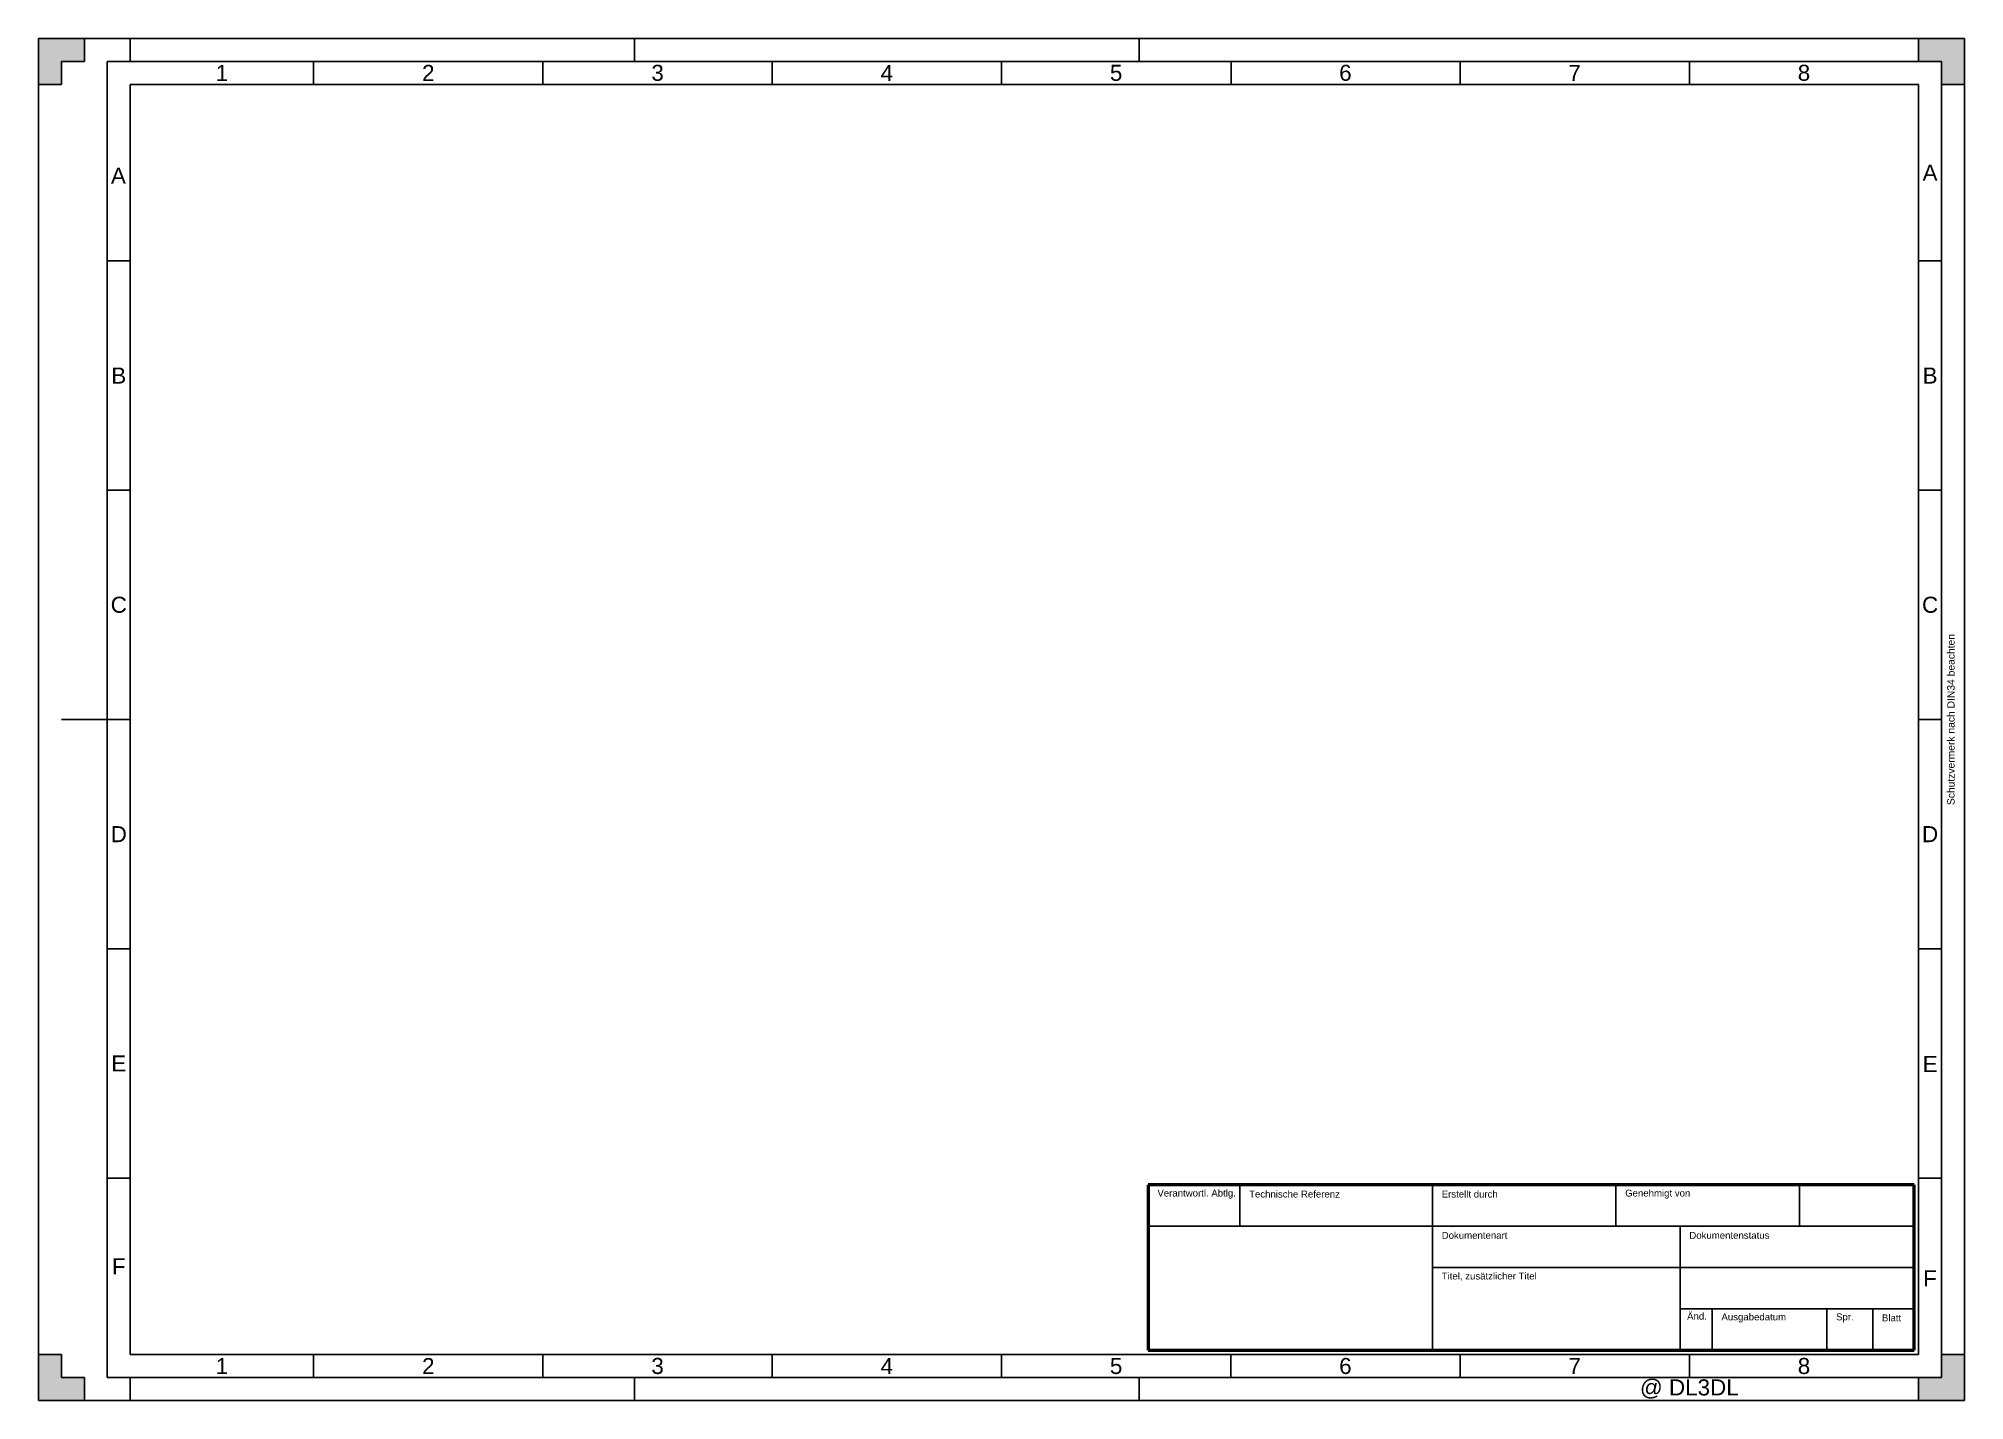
# Model space of a CAD drawing. Extents: x 0 to 420, y 0 to 297.
import ezdxf

# ---------------------------------------------------------------- set-up
doc = ezdxf.new("R2010")
doc.units = 0
doc.header["$LTSCALE"] = 0.25
for name, color, linetype, true_color in [('COPYRIGHT', 5, 'CONTINUOUS', 0x0000ff), ('RAHMEN_AUßEN', 5, 'CONTINUOUS', 0x0000ff), ('RAHMEN_DOPPELT', 5, 'CONTINUOUS', 0x0000ff), ('RAHMEN_FALTUNG_LOCHUNG', 3, 'CONTINUOUS', 0x00ff00), ('RAHMEN_SCHRIFT', 5, 'CONTINUOUS', 0x0000ff), ('RAHMEN_SCHRIFTFELD', 5, 'CONTINUOUS', 0x0000ff), ('RAHMEN_SCHRIFTFELD_TEXT', 5, 'CONTINUOUS', 0x0000ff)]:
    doc.layers.add(name, color=color, linetype=linetype, true_color=true_color)
doc.layers.add('Plankopf_Rahmen', color=5, linetype='CONTINUOUS', lineweight=50, true_color=0x0000ff)
doc.styles.add('textstyle0', font='')
doc.styles.add('textstyle1', font='')
doc.styles.add('textstyle10', font='')
doc.styles.add('textstyle11', font='')
doc.styles.add('textstyle12', font='')
doc.styles.add('textstyle13', font='')
doc.styles.add('textstyle14', font='')
doc.styles.add('textstyle15', font='')
doc.styles.add('textstyle16', font='')
doc.styles.add('textstyle17', font='')
doc.styles.add('textstyle18', font='')
doc.styles.add('textstyle19', font='')
doc.styles.add('textstyle2', font='')
doc.styles.add('textstyle20', font='')
doc.styles.add('textstyle21', font='')
doc.styles.add('textstyle22', font='')
doc.styles.add('textstyle23', font='')
doc.styles.add('textstyle24', font='')
doc.styles.add('textstyle25', font='')
doc.styles.add('textstyle26', font='')
doc.styles.add('textstyle27', font='')
doc.styles.add('textstyle28', font='')
doc.styles.add('textstyle29', font='')
doc.styles.add('textstyle3', font='')
doc.styles.add('textstyle30', font='')
doc.styles.add('textstyle31', font='')
doc.styles.add('textstyle32', font='')
doc.styles.add('textstyle33', font='')
doc.styles.add('textstyle34', font='')
doc.styles.add('textstyle35', font='')
doc.styles.add('textstyle36', font='')
doc.styles.add('textstyle37', font='')
doc.styles.add('textstyle38', font='')
doc.styles.add('textstyle39', font='')
doc.styles.add('textstyle4', font='')
doc.styles.add('textstyle40', font='')
doc.styles.add('textstyle5', font='')
doc.styles.add('textstyle6', font='')
doc.styles.add('textstyle7', font='')
doc.styles.add('textstyle8', font='')
doc.styles.add('textstyle9', font='')
doc.styles.get('textstyle0').set_extended_font_data('LiberationSans-Regular.ttf')
doc.styles.get('textstyle1').set_extended_font_data('Liberation Sans')
doc.styles.get('textstyle10').set_extended_font_data('Liberation Sans')
doc.styles.get('textstyle11').set_extended_font_data('Liberation Sans')
doc.styles.get('textstyle12').set_extended_font_data('Liberation Sans')
doc.styles.get('textstyle13').set_extended_font_data('Liberation Sans')
doc.styles.get('textstyle14').set_extended_font_data('Liberation Sans')
doc.styles.get('textstyle15').set_extended_font_data('Liberation Sans')
doc.styles.get('textstyle16').set_extended_font_data('Liberation Sans')
doc.styles.get('textstyle17').set_extended_font_data('Liberation Sans')
doc.styles.get('textstyle18').set_extended_font_data('Liberation Sans')
doc.styles.get('textstyle19').set_extended_font_data('Liberation Sans')
doc.styles.get('textstyle2').set_extended_font_data('Liberation Sans')
doc.styles.get('textstyle20').set_extended_font_data('Liberation Sans')
doc.styles.get('textstyle21').set_extended_font_data('Liberation Sans')
doc.styles.get('textstyle22').set_extended_font_data('Liberation Sans')
doc.styles.get('textstyle23').set_extended_font_data('Liberation Sans')
doc.styles.get('textstyle24').set_extended_font_data('Liberation Sans')
doc.styles.get('textstyle25').set_extended_font_data('Liberation Sans')
doc.styles.get('textstyle26').set_extended_font_data('Liberation Sans')
doc.styles.get('textstyle27').set_extended_font_data('Liberation Sans')
doc.styles.get('textstyle28').set_extended_font_data('Liberation Sans')
doc.styles.get('textstyle29').set_extended_font_data('Liberation Sans')
doc.styles.get('textstyle3').set_extended_font_data('Liberation Sans')
doc.styles.get('textstyle30').set_extended_font_data('Liberation Sans')
doc.styles.get('textstyle31').set_extended_font_data('Liberation Sans')
doc.styles.get('textstyle32').set_extended_font_data('Liberation Sans')
doc.styles.get('textstyle33').set_extended_font_data('Liberation Sans')
doc.styles.get('textstyle34').set_extended_font_data('Liberation Sans')
doc.styles.get('textstyle35').set_extended_font_data('Liberation Sans')
doc.styles.get('textstyle36').set_extended_font_data('Liberation Sans')
doc.styles.get('textstyle37').set_extended_font_data('Liberation Sans')
doc.styles.get('textstyle38').set_extended_font_data('Liberation Sans')
doc.styles.get('textstyle39').set_extended_font_data('Liberation Sans')
doc.styles.get('textstyle4').set_extended_font_data('Liberation Sans')
doc.styles.get('textstyle40').set_extended_font_data('Liberation Sans')
doc.styles.get('textstyle5').set_extended_font_data('Liberation Sans')
doc.styles.get('textstyle6').set_extended_font_data('Liberation Sans')
doc.styles.get('textstyle7').set_extended_font_data('Liberation Sans')
doc.styles.get('textstyle8').set_extended_font_data('Liberation Sans')
doc.styles.get('textstyle9').set_extended_font_data('Liberation Sans')

msp = doc.modelspace()

# ---------------------------------------------------------------- hatches: boundary and pattern name
at = {"layer": 'RAHMEN_AUßEN'}
for points in [[(5, 287), (0, 287), (0, 297), (10, 297), (10, 292), (5, 292)], [(415, 292), (410, 292), (410, 297), (420, 297), (420, 287), (415, 287)], [(0, 10), (5, 10), (5, 5), (10, 5), (10, 0), (0, 0)], [(420, 10), (415, 10), (415, 5), (410, 5), (410, 0), (420, 0)]]:
    msp.add_hatch(color=256, dxfattribs=at).paths.add_polyline_path(points)

# ---------------------------------------------------------------- linework, layer by layer
at = {"layer": 'Plankopf_Rahmen'}
for p, q in [((409, 47), (242, 47)), ((242, 47), (242, 11)), ((409, 11), (409, 47)), ((242, 11), (409, 11))]:
    msp.add_line(p, q, dxfattribs=at)
at = {"layer": 'RAHMEN_AUßEN'}
for p, q in [((0, 287), (0, 297)), ((0, 297), (10, 297)), ((10, 297), (10, 292)), ((410, 297), (10, 297)), ((410, 292), (410, 297)), ((410, 297), (420, 297)), ((420, 297), (420, 287)), ((10, 292), (5, 292)), ((5, 292), (5, 287)), ((415, 292), (410, 292)), ((415, 287), (415, 292)), ((5, 287), (0, 287)), ((0, 287), (0, 10)), ((420, 287), (415, 287)), ((420, 10), (420, 287)), ((0, 10), (5, 10)), ((0, 0), (0, 10)), ((5, 10), (5, 5)), ((420, 10), (415, 10)), ((415, 10), (415, 5)), ((420, 0), (420, 10)), ((5, 5), (10, 5)), ((10, 5), (10, 0)), ((415, 5), (410, 5)), ((410, 5), (410, 0)), ((10, 0), (0, 0)), ((10, 0), (410, 0)), ((410, 0), (420, 0))]:
    msp.add_line(p, q, dxfattribs=at)
at = {"layer": 'RAHMEN_DOPPELT'}
for p, q in [((15, 5), (15, 292)), ((15, 292), (415, 292)), ((60, 287), (60, 292)), ((110, 287), (110, 292)), ((160, 292), (160, 287)), ((210, 292), (210, 287)), ((260.1, 291.92), (260.1, 286.92)), ((310, 292), (310, 287)), ((360, 292), (360, 287)), ((415, 292), (415, 5)), ((20, 10), (20, 287)), ((20, 287), (410, 287)), ((410, 287), (410, 10)), ((15, 248.5), (20, 248.5)), ((410, 248.5), (415, 248.5)), ((15, 198.5), (20, 198.5)), ((410, 198.5), (415, 198.5)), ((15, 148.5), (20, 148.5)), ((410, 148.5), (415, 148.5)), ((15, 98.5), (20, 98.5)), ((410, 98.5), (415, 98.5)), ((15, 48.5), (20, 48.5)), ((410, 48.5), (415, 48.5)), ((410, 10), (20, 10)), ((60, 10), (60, 5)), ((110, 10), (110, 5)), ((160, 10), (160, 5)), ((210, 10), (210, 5)), ((260, 10), (260, 5)), ((310, 10), (310, 5)), ((360, 10), (360, 5)), ((415, 5), (15, 5))]:
    msp.add_line(p, q, dxfattribs=at)
at = {"layer": 'RAHMEN_FALTUNG_LOCHUNG'}
for p, q in [((20, 297), (20, 292)), ((130, 297), (130, 292)), ((240, 292), (240, 297)), ((5, 148.5), (15, 148.5)), ((20, 0), (20, 5)), ((130, 0), (130, 5)), ((240, 5), (240, 0))]:
    msp.add_line(p, q, dxfattribs=at)
at = {"layer": 'RAHMEN_SCHRIFTFELD'}
for p, q in [((262, 47), (242, 47)), ((242, 47), (242, 38)), ((344, 47), (262, 47)), ((262, 47), (262, 38)), ((304, 38), (304, 47)), ((384, 47), (344, 47)), ((344, 47), (344, 38)), ((409, 47), (384, 47)), ((384, 47), (384, 38)), ((409, 38), (409, 47)), ((242, 38), (262, 38)), ((242, 38), (242, 11)), ((262, 38), (304, 38)), ((304, 38), (304, 29)), ((304, 38), (358, 38)), ((358, 29), (358, 38)), ((358, 38), (409, 38)), ((409, 29), (409, 38)), ((304, 29), (304, 11)), ((304, 29), (358, 29)), ((358, 20), (358, 29)), ((358, 29), (365, 29)), ((365, 29), (390, 29)), ((390, 29), (400, 29)), ((400, 29), (409, 29)), ((409, 29), (409, 20)), ((365, 20), (358, 20)), ((358, 20), (358, 11)), ((390, 20), (365, 20)), ((365, 20), (365, 11)), ((400, 20), (390, 20)), ((390, 20), (390, 11)), ((409, 20), (400, 20)), ((400, 20), (400, 11)), ((409, 11), (409, 20)), ((409, 11), (242, 11))]:
    msp.add_line(p, q, dxfattribs=at)

# ---------------------------------------------------------------- texts
at = {"layer": 'COPYRIGHT', "insert": (417.05, 148.49), "char_height": 2.5, "attachment_point": 5, "rotation": 90, "style": 'textstyle29'}
msp.add_mtext('\\H1.60714;Schutzvermerk nach DIN34 beachten', dxfattribs=at)
at = {"layer": 'COPYRIGHT', "insert": (360, 2.5), "char_height": 3.5, "attachment_point": 5, "style": 'textstyle28'}
msp.add_mtext('@ DL3DL', dxfattribs=at)
at = {"layer": 'RAHMEN_SCHRIFT', "char_height": 3.5, "attachment_point": 5}
for s, insert, style in [('1', (40, 289.5), 'textstyle12'), ('2', (85, 289.5), 'textstyle13'), ('3', (135, 289.5), 'textstyle14'), ('4', (185, 289.5), 'textstyle15'), ('5', (235, 289.5), 'textstyle16'), ('6', (285, 289.5), 'textstyle17'), ('7', (335, 289.5), 'textstyle18'), ('8', (385, 289.5), 'textstyle19'), ('A', (17.42, 267.1), 'textstyle0'), ('A', (412.5, 267.75), 'textstyle1'), ('B', (17.5, 223.5), 'textstyle3'), ('B', (412.5, 223.5), 'textstyle2'), ('C', (17.5, 173.5), 'textstyle4'), ('C', (412.5, 173.5), 'textstyle5'), ('D', (17.5, 123.5), 'textstyle6'), ('D', (412.5, 123.5), 'textstyle7'), ('E', (17.5, 73.5), 'textstyle8'), ('E', (412.51, 73.39), 'textstyle9'), ('F', (17.5, 29.25), 'textstyle11'), ('F', (412.49, 26.64), 'textstyle10'), ('1', (40, 7.5), 'textstyle27'), ('2', (85, 7.5), 'textstyle26'), ('3', (135, 7.5), 'textstyle25'), ('4', (185, 7.5), 'textstyle24'), ('5', (235, 7.5), 'textstyle23'), ('6', (285, 7.5), 'textstyle22'), ('7', (335, 7.5), 'textstyle21'), ('8', (385, 7.5), 'textstyle20')]:
    msp.add_mtext(s, dxfattribs=dict(at, insert=insert, style=style))
at = {"layer": 'RAHMEN_SCHRIFTFELD_TEXT', "char_height": 1.5, "attachment_point": 4}
for s, insert, style in [('Verantwortl. Abtlg.', (244, 45), 'textstyle30'), ('Technische Referenz', (264, 45), 'textstyle31'), ('Erstellt durch', (306, 45), 'textstyle32'), ('Genehmigt von', (346, 45), 'textstyle33'), ('Dokumentenart', (306, 36), 'textstyle34'), ('Dokumentenstatus', (360, 36), 'textstyle35'), ('Titel, zusätzlicher Titel', (306, 27), 'textstyle36'), ('Änd.', (359.51, 18.36), 'textstyle37'), ('Ausgabedatum', (367, 18), 'textstyle38'), ('Spr.', (392, 18), 'textstyle39'), ('Blatt', (402, 18), 'textstyle40')]:
    msp.add_mtext(s, dxfattribs=dict(at, insert=insert, style=style))

doc.saveas('drawing.dxf')
